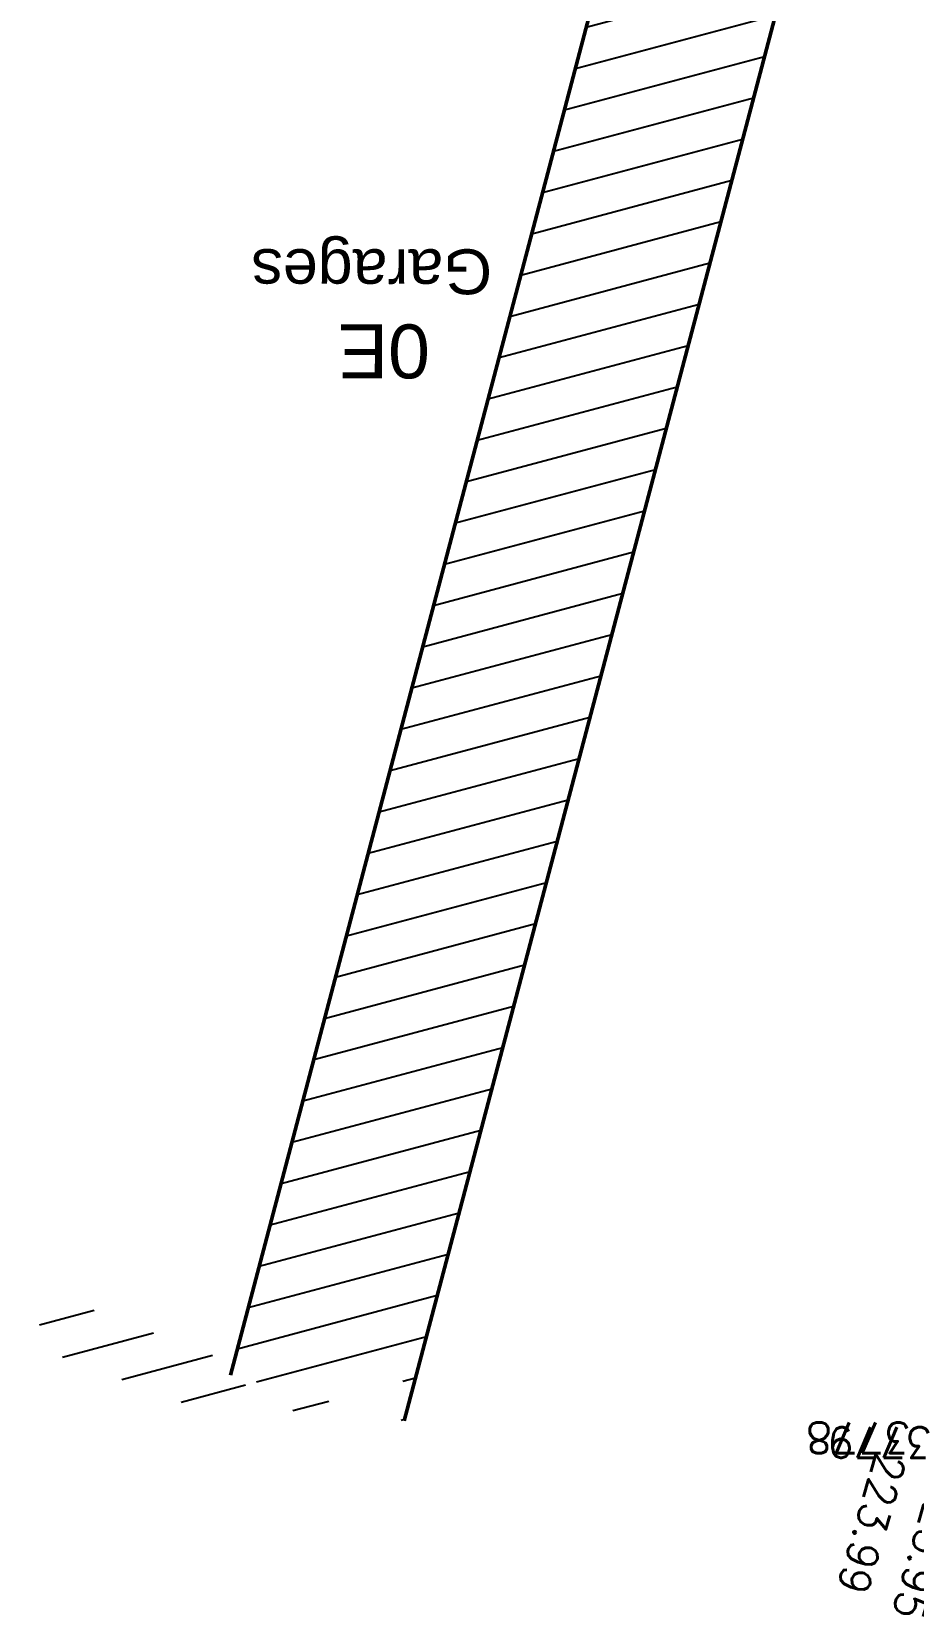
# Model space of a CAD drawing. Extents: x -594 to 29166, y -5797 to 14313.
# Drawn here: x -310 to 671, y 24 to 1788 of the extents above; entities that cross this region are included whole.
import ezdxf
from ezdxf.enums import TextEntityAlignment as Align

# ---------------------------------------------------------------- set-up
doc = ezdxf.new("R2010")
doc.units = 0
doc.layers.add('Fond topo - BAT', color=252, linetype='Continuous', lineweight=50)
doc.layers.add('Fond topo - P', color=252, linetype='Continuous', lineweight=50)
for name, color, linetype in [('Fond topo - BAT_DES', 252, 'Continuous'), ('Fond topo - BAT_HAC', 252, 'Continuous'), ('Fond topo - BAT_TXT', 252, 'Continuous'), ('Fond topo - Z_500', 252, 'Continuous'), ('prlm-VRD', 252, 'Continuous')]:
    doc.layers.add(name, color=color, linetype=linetype)
for name, color, linetype, plot in [('Fond topo - N', 252, 'Continuous', False), ('Fond topo - NCACHE', 252, 'Continuous', False), ('Fond topo - ZCACHE', 252, 'Continuous', False)]:
    doc.layers.add(name, color=color, linetype=linetype, plot=plot)
doc.styles.add('2000_ARIAL', font='arial.ttf', dxfattribs={"height": 0.4})
doc.styles.add('SIMPLEX', font='simplex_.ttf', dxfattribs={"height": 1.25})

# ---------------------------------------------------------------- blocks, each defined once
blk = doc.blocks.new('A 90.PTOPO')
at = {"layer": 'Fond topo - NCACHE', "style": 'SIMPLEX'}
blk.add_attdef('MAT', text='', height=0.34, dxfattribs=at).set_placement((0.1, -0.1), align=Align.TOP_LEFT)
at = {"layer": 'Fond topo - ZCACHE', "style": 'SIMPLEX'}
blk.add_attdef('ALT', (0.1, 0.1), '', height=0.34, dxfattribs=at)
blk = doc.blocks.new('A$C380262B1')
at = {"layer": 'Fond topo - BAT_HAC'}
h = blk.add_hatch(dxfattribs=at)
h.set_pattern_fill('ANSI31*129', color=256, scale=12.999999, angle=309.1716, style=0, pattern_type=2)
h.set_pattern_definition([(194.96079, (16550.117, 8568.355), (10.65547, -39.87589), [])])
h.paths.add_polyline_path([(-8160.3, -2965.7), (-8182.1, -3022.9), (-8404.5, -2938.3), (-8382.8, -2881)])
h.paths.add_polyline_path([(-7629.8, -873.7), (-7436.4, -924.8), (-7990.1, -3022.3), (-8183.4, -2971.3)])
h.paths.add_polyline_path([(-7991.5, -2969.8), (-8113.8, -2969.8), (-8113.8, -3020.8), (-7991.6, -3020.8)])
at = {"layer": 'Fond topo - BAT', "ltscale": 2, "flags": 128}
for points in [[(-8183.4, -2971.3), (-7629.8, -873.7)], [(-7990.1, -3022.3), (-7436.4, -924.8)]]:
    blk.add_lwpolyline(points, dxfattribs=at)
at = {"layer": 'Fond topo - P', "ltscale": 2}
ref = blk.add_blockref('A 90.PTOPO', (-7416.4, -3068.2), dxfattribs=dict(at, xscale=100, yscale=100, zscale=100, rotation=179.9607580165254))
ref.add_attrib('MAT', '3778', dxfattribs={"layer": 'Fond topo - N', "color": 0, "ltscale": 2, "height": 34, "rotation": 179.9608, "style": 'SIMPLEX'}).set_placement((-7426.4, -3058.2), align=Align.TOP_LEFT)
ref.add_attrib('ALT', '223.99', (-7463.9, -3055.1), dxfattribs={"layer": 'Fond topo - Z_500', "color": 0, "ltscale": 2, "height": 34, "rotation": 253.8126, "style": 'SIMPLEX'})
ref = blk.add_blockref('A 90.PTOPO', (-7392.7, -3073.5), dxfattribs=dict(at, xscale=100, yscale=100, zscale=100, rotation=179.9607580165254))
ref.add_attrib('MAT', '3779', dxfattribs={"layer": 'Fond topo - N', "color": 0, "ltscale": 2, "height": 34, "rotation": 179.9608, "style": 'SIMPLEX'}).set_placement((-7402.6, -3063.5), align=Align.TOP_LEFT)
ref.add_attrib('ALT', '223.95', (-7402.7, -3083.5), dxfattribs={"layer": 'Fond topo - Z_500', "color": 0, "ltscale": 2, "height": 34, "rotation": 253.8126, "style": 'SIMPLEX'})
at = {"layer": 'Fond topo - BAT_DES', "style": '2000_ARIAL'}
blk.add_text('0E', height=60, rotation=179.9608, dxfattribs=at).set_placement((-7961.4, -1801.9))
at = {"layer": 'Fond topo - BAT_TXT', "style": '2000_ARIAL'}
blk.add_text('Garages', height=50, rotation=179.9608, dxfattribs=at).set_placement((-7892.2, -1718.3))

msp = doc.modelspace()

# ---------------------------------------------------------------- block references
at = {"layer": 'prlm-VRD'}
msp.add_blockref('A$C380262B1', (8094.783, 3263.943), dxfattribs=at)

doc.saveas('drawing.dxf')
